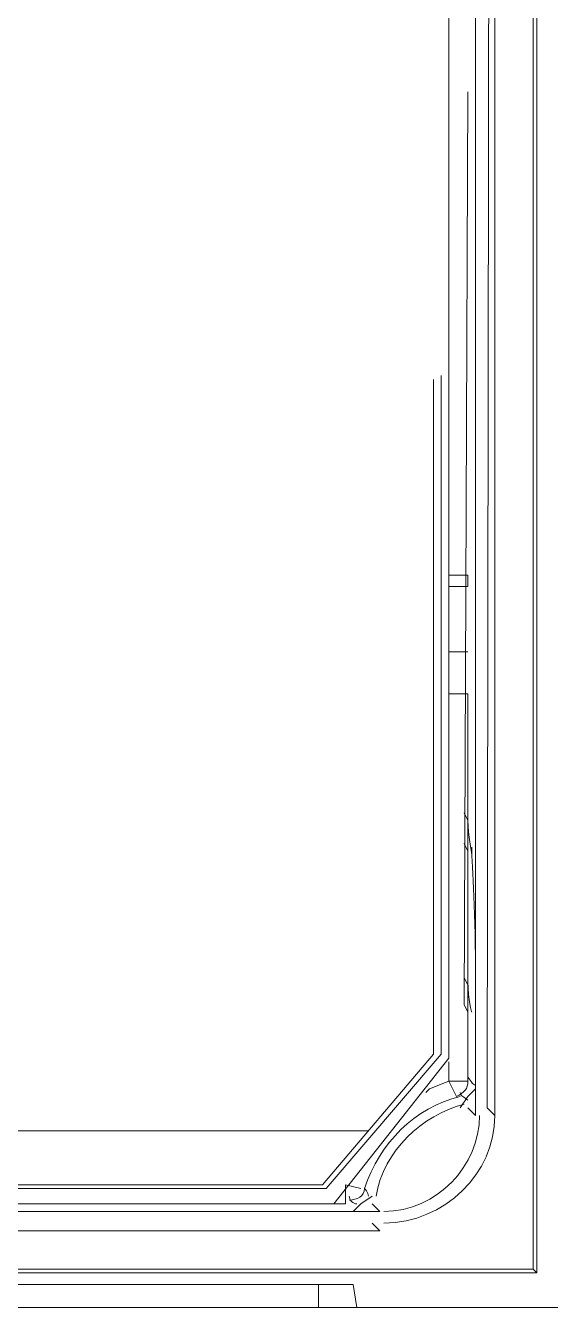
# Model space of a CAD drawing. Header units: metres. Extents: x 2999 to 3164, y 1641 to 1678.
# Drawn here: x 3003.967 to 3004.18, y 1652.677 to 1653.195 of the extents above; entities that cross this region are included whole.
import ezdxf

# ---------------------------------------------------------------- set-up
doc = ezdxf.new("R2010")
doc.units = ezdxf.units.M

msp = doc.modelspace()

# ---------------------------------------------------------------- linework, layer by layer
at = {"color": 7, "linetype": 'Continuous', "lineweight": 20, "true_color": 0x000007}
for points in [[(3004.17288, 1655.11773), (3004.17288, 1652.69204), (3004.17288, 1652.69204)], [(3004.17444, 1655.10997), (3004.17444, 1652.69049), (3004.17444, 1652.69049)], [(3004.15736, 1652.75412), (3004.15736, 1654.99978), (3004.14961, 1654.99513), (3004.14961, 1652.75412)], [(3004.15736, 1652.75412), (3004.15426, 1652.75722), (3004.15736, 1654.99978), (3004.15426, 1655.00289)], [(3004.13874, 1652.7774), (3004.13874, 1653.20729), (3004.13874, 1653.20729)], [(3004.1465, 1652.79602), (3004.14495, 1652.79912), (3004.1465, 1653.16849)], [(3004.13253, 1652.77895), (3004.13253, 1653.05209), (3004.13253, 1653.05209)], [(3004.13564, 1652.77895), (3004.13564, 1653.05364), (3004.13564, 1653.05364)], [(3004.13874, 1652.97294), (3004.1465, 1652.97294), (3004.1465, 1652.97294)], [(3004.1465, 1652.96829), (3004.1465, 1652.97294), (3004.1465, 1652.97294)], [(3004.1465, 1652.97294), (3004.1465, 1652.96829), (3004.1465, 1652.96829)], [(3004.1465, 1652.96829), (3004.13874, 1652.96829), (3004.13874, 1652.96829)], [(3004.13874, 1652.9419), (3004.1465, 1652.9419), (3004.1465, 1652.9419)], [(3004.13874, 1652.92483), (3004.1465, 1652.92483), (3004.1465, 1652.92483)], [(3004.1465, 1652.87362), (3004.1465, 1652.92483), (3004.1465, 1652.92483)], [(3004.1465, 1652.92483), (3004.1465, 1652.76808), (3004.1465, 1652.76808)], [(3004.1465, 1652.87362), (3004.14495, 1652.87672), (3004.14495, 1652.87672)], [(3004.1465, 1652.8612), (3004.14495, 1652.86431), (3004.14495, 1652.86431)], [(3004.1465, 1652.80688), (3004.14495, 1652.80999), (3004.14495, 1652.80999)], [(3004.1465, 1652.79602), (3004.14495, 1652.79912), (3004.14495, 1652.79912)], [(3004.08753, 1652.72618), (3004.13253, 1652.77895), (3004.13253, 1652.77895)], [(3004.08908, 1652.72463), (3004.13564, 1652.77895), (3004.13564, 1652.77895)], [(3004.11546, 1652.74791), (3004.13874, 1652.7774), (3004.13874, 1652.7774)], [(3004.13874, 1652.76808), (3004.13874, 1652.77584), (3004.13874, 1652.77584)], [(3004.12943, 1652.76343), (3004.13098, 1652.76498), (3004.13874, 1652.76808)], [(3004.14185, 1652.76188), (3004.13874, 1652.76808), (3004.1465, 1652.76808)], [(3004.14961, 1652.76498), (3004.1465, 1652.76188), (3004.1434, 1652.75722)], [(3004.14961, 1652.76498), (3004.14961, 1652.75412), (3004.14961, 1652.75412)], [(3004.14961, 1652.75412), (3004.1465, 1652.75722), (3004.1465, 1652.75722)], [(3003.57383, 1652.71842), (3004.09218, 1652.71842), (3004.11546, 1652.74791)], [(3003.58159, 1652.74791), (3004.10615, 1652.74791), (3004.10615, 1652.74791)], [(3003.57849, 1652.72463), (3004.08908, 1652.72463), (3004.08908, 1652.72463)], [(3003.58159, 1652.72618), (3004.08753, 1652.72618), (3004.08753, 1652.72618)], [(3004.09684, 1652.72618), (3004.09684, 1652.71842), (3004.09684, 1652.71842)], [(3004.09684, 1652.72618), (3004.10305, 1652.72463), (3004.10305, 1652.72463)], [(3004.09684, 1652.71842), (3004.09218, 1652.71842), (3004.09218, 1652.71842)], [(3004.1077, 1652.72153), (3004.10305, 1652.71842), (3004.09994, 1652.71532)], [(3004.11081, 1652.71532), (3004.1077, 1652.71842), (3004.1077, 1652.71842)], [(3004.11081, 1652.71532), (3002.99961, 1652.71532), (3002.99961, 1652.71532)], [(3004.11081, 1652.71532), (3004.09994, 1652.71532), (3004.09994, 1652.71532)], [(3002.99651, 1652.70756), (3004.11081, 1652.70756), (3004.1077, 1652.71066)], [(3004.11081, 1652.70756), (3002.99961, 1652.70756), (3002.99961, 1652.70756)], [(3003.61263, 1652.69049), (3004.17444, 1652.69049), (3004.17288, 1652.69204), (3002.93598, 1652.69204)], [(3004.08598, 1652.68583), (3003.02444, 1652.68583), (3003.02444, 1652.68583)], [(3004.08598, 1652.67652), (3004.08598, 1652.68583), (3004.09994, 1652.68583), (3004.10149, 1652.67652)], [(3002.92357, 1652.67652), (3004.1853, 1652.67652), (3004.1853, 1652.67652)], [(3004.1853, 1652.67652), (3003.61263, 1652.67652), (3003.61263, 1652.67652)]]:
    msp.add_lwpolyline(points, dxfattribs=at)
for points in [[(3004.1465, 1652.87362), (3004.1465, 1652.86741), (3004.14805, 1652.8612), (3004.14805, 1652.85965)], [(3004.14961, 1652.80999), (3004.14961, 1652.83482), (3004.14805, 1652.85499), (3004.14805, 1652.86275)], [(3004.1465, 1652.80844), (3004.1465, 1652.80068), (3004.14805, 1652.79602), (3004.14805, 1652.79602)], [(3004.14961, 1652.76653), (3004.14805, 1652.76653), (3004.14805, 1652.76808), (3004.1465, 1652.76964)], [(3004.14185, 1652.76188), (3004.14495, 1652.76343), (3004.1465, 1652.76498), (3004.1465, 1652.76808)], [(3004.1465, 1652.76033), (3004.14495, 1652.76188), (3004.1434, 1652.76188), (3004.1434, 1652.76343)], [(3004.1434, 1652.76188), (3004.12477, 1652.75722), (3004.11081, 1652.74325), (3004.1046, 1652.72463)], [(3004.14495, 1652.75877), (3004.12788, 1652.75412), (3004.11236, 1652.74015), (3004.10925, 1652.72153)], [(3004.11236, 1652.71532), (3004.13409, 1652.71532), (3004.15116, 1652.73394), (3004.15116, 1652.75412)], [(3004.11236, 1652.71066), (3004.13719, 1652.71066), (3004.15736, 1652.73084), (3004.15736, 1652.75412)], [(3004.11236, 1652.71532), (3004.13409, 1652.71532), (3004.15116, 1652.73394), (3004.15116, 1652.75412)], [(3004.11236, 1652.71066), (3004.13719, 1652.71066), (3004.15736, 1652.73084), (3004.15736, 1652.75412)], [(3004.09839, 1652.71997), (3004.10149, 1652.71997), (3004.1046, 1652.72153), (3004.1046, 1652.72463)], [(3004.1046, 1652.72463), (3004.1046, 1652.72463), (3004.10615, 1652.72308), (3004.10615, 1652.72153)], [(3004.09839, 1652.72153), (3004.09839, 1652.71997), (3004.09994, 1652.71842), (3004.10149, 1652.71842)]]:
    msp.add_open_spline(points, degree=3, dxfattribs=at)

doc.saveas('drawing.dxf')
